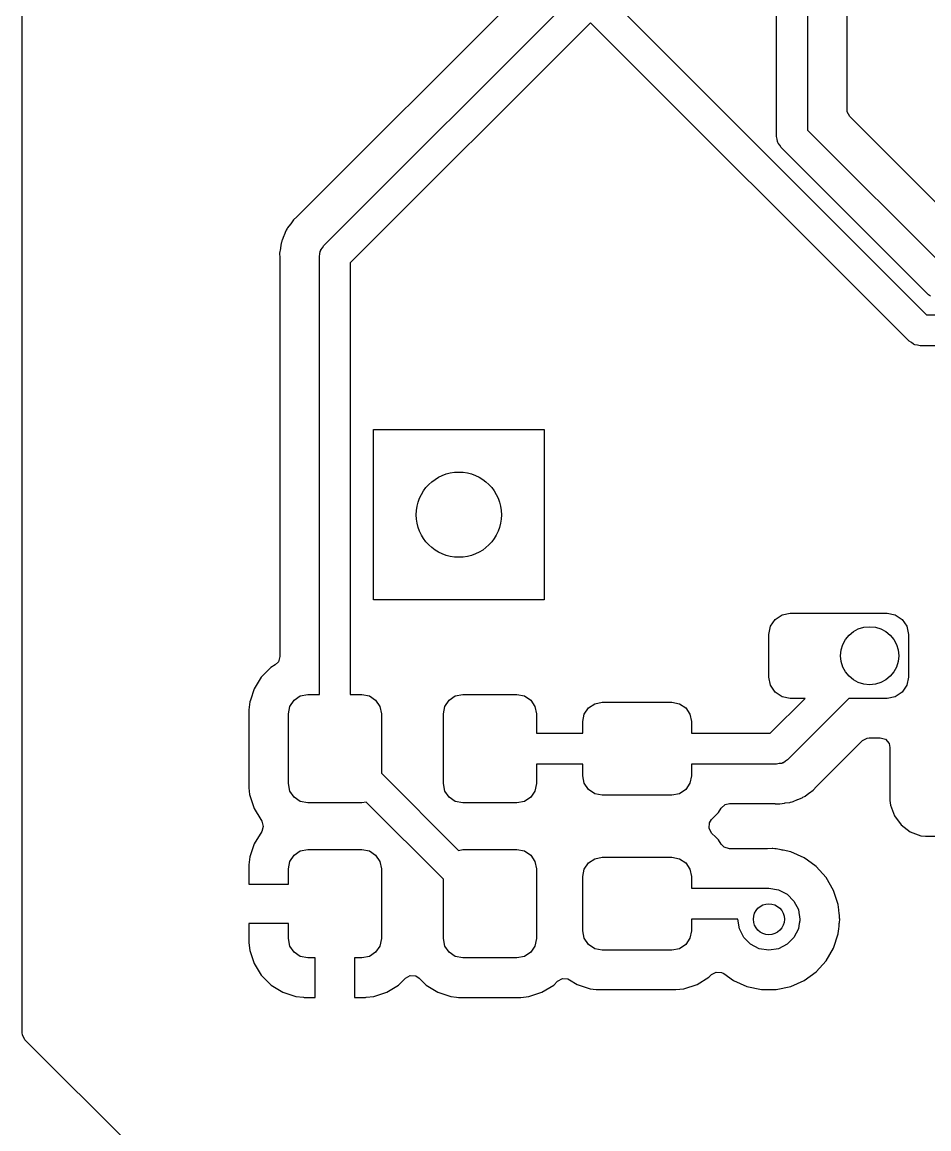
# Model space of a CAD drawing. Extents: x 4.53 to 6.71, y -5.98 to -2.05.
# Drawn here: x 4.531 to 4.991, y -4.307 to -3.745 of the extents above; entities that cross this region are included whole.
import ezdxf

# ---------------------------------------------------------------- set-up
doc = ezdxf.new("R2010")
doc.units = 0
doc.header["$MEASUREMENT"] = 0
doc.layers.add('BLACK', color=7, linetype='CONTINUOUS')

msp = doc.modelspace()

# ---------------------------------------------------------------- linework, layer by layer
at = {"layer": 'BLACK', "linetype": 'CONTINUOUS'}
for p, q in [((4.53053, -4.20291), (4.53053, -2.56874)), ((4.91378, -3.80315), (4.91378, -3.15498)), ((4.92953, -3.15498), (4.92953, -3.79989)), ((4.94955, -3.78954), (4.94955, -3.58475)), ((4.78994, -3.72409), (4.67035, -3.84369)), ((4.6838, -3.85855), (4.81142, -3.73093)), ((4.82717, -3.73093), (4.98993, -3.8937)), ((4.81929, -3.74533), (4.69724, -3.86738)), ((4.9811, -3.90714), (4.81929, -3.74533)), ((4.94966, -3.7906), (4.94955, -3.78954)), ((4.951, -3.79305), (4.94966, -3.7906)), ((5.00656, -3.84861), (4.951, -3.79305)), ((4.92953, -3.79989), (4.99972, -3.87008)), ((4.91407, -3.80444), (4.91378, -3.80315)), ((4.91422, -3.80575), (4.91407, -3.80444)), ((4.91446, -3.80613), (4.91422, -3.80575)), ((4.91456, -3.80657), (4.91446, -3.80613)), ((4.91538, -3.8076), (4.91456, -3.80657)), ((4.91609, -3.80872), (4.91538, -3.8076)), ((4.99089, -3.88352), (4.91609, -3.80872)), ((4.66834, -3.84548), (4.66698, -3.84745)), ((4.67013, -3.84389), (4.66834, -3.84548)), ((4.67035, -3.84369), (4.67013, -3.84389)), ((4.66449, -3.85106), (4.66364, -3.8533)), ((4.66472, -3.85073), (4.66449, -3.85106)), ((4.66516, -3.84995), (4.66472, -3.85073)), ((4.66532, -3.84958), (4.66516, -3.84995)), ((4.6668, -3.84769), (4.66532, -3.84958)), ((4.66698, -3.84745), (4.6668, -3.84769)), ((4.66247, -3.85615), (4.66223, -3.85702)), ((4.66254, -3.85576), (4.66247, -3.85615)), ((4.66353, -3.85357), (4.66254, -3.85576)), ((4.66364, -3.8533), (4.66353, -3.85357)), ((4.66175, -3.86006), (4.66132, -3.86242)), ((4.66132, -3.86242), (4.66147, -3.86481)), ((4.6618, -3.85977), (4.66175, -3.86006)), ((4.66209, -3.85739), (4.6618, -3.85977)), ((4.66223, -3.85702), (4.66209, -3.85739)), ((4.68179, -3.86283), (4.68194, -3.86151)), ((4.68194, -3.86151), (4.68218, -3.86114)), ((4.68218, -3.86114), (4.68228, -3.8607)), ((4.68228, -3.8607), (4.6831, -3.85967)), ((4.6831, -3.85967), (4.6838, -3.85855)), ((4.66147, -3.86481), (4.66148, -3.86511)), ((4.66148, -3.86511), (4.66148, -4.06731)), ((4.6815, -3.86412), (4.68179, -3.86283)), ((4.6815, -4.08661), (4.6815, -3.86412)), ((4.69724, -3.86738), (4.69724, -4.08661)), ((4.99201, -3.88422), (4.99089, -3.88352)), ((4.98993, -3.8937), (5.13819, -3.8937)), ((4.98222, -3.90785), (4.9811, -3.90714)), ((4.98326, -3.90867), (4.98222, -3.90785)), ((4.98369, -3.90877), (4.98326, -3.90867)), ((4.98407, -3.90901), (4.98369, -3.90877)), ((4.98538, -3.90915), (4.98407, -3.90901)), ((4.98667, -3.90945), (4.98538, -3.90915)), ((5.13493, -3.90945), (4.98667, -3.90945)), ((4.70906, -4.03858), (4.70906, -3.95197)), ((4.70906, -3.95197), (4.79567, -3.95197)), ((4.79567, -3.95197), (4.79567, -4.03858)), ((4.79567, -4.03858), (4.70906, -4.03858)), ((4.91301, -4.04845), (4.91653, -4.0461)), ((4.91653, -4.0461), (4.92067, -4.04528)), ((4.92067, -4.04528), (4.96988, -4.04528)), ((4.96988, -4.04528), (4.97403, -4.0461)), ((4.97403, -4.0461), (4.97754, -4.04845)), ((4.90984, -4.0561), (4.91067, -4.05196)), ((4.91067, -4.05196), (4.91301, -4.04845)), ((4.97754, -4.04845), (4.97988, -4.05196)), ((4.97988, -4.05196), (4.98071, -4.0561)), ((4.90984, -4.07776), (4.90984, -4.0561)), ((4.98071, -4.0561), (4.98071, -4.07776)), ((4.66069, -4.06999), (4.65912, -4.07153)), ((4.66148, -4.06731), (4.66069, -4.06999)), ((4.65694, -4.07287), (4.65201, -4.07781)), ((4.65912, -4.07153), (4.65694, -4.07287)), ((4.65048, -4.08029), (4.64834, -4.08375)), ((4.65201, -4.07781), (4.65048, -4.08029)), ((4.91067, -4.0819), (4.90984, -4.07776)), ((4.98071, -4.07776), (4.97988, -4.0819)), ((4.64834, -4.08375), (4.64646, -4.08944)), ((4.66863, -4.0895), (4.67182, -4.08736)), ((4.67182, -4.08736), (4.67559, -4.08661)), ((4.67559, -4.08661), (4.6815, -4.08661)), ((4.69724, -4.08661), (4.70315, -4.08661)), ((4.70315, -4.08661), (4.70692, -4.08736)), ((4.70692, -4.08736), (4.71011, -4.0895)), ((4.74737, -4.0895), (4.75056, -4.08736)), ((4.75056, -4.08736), (4.75433, -4.08661)), ((4.75433, -4.08661), (4.78189, -4.08661)), ((4.78189, -4.08661), (4.78566, -4.08736)), ((4.78566, -4.08736), (4.78885, -4.0895)), ((4.91301, -4.08541), (4.91067, -4.0819)), ((4.91653, -4.08776), (4.91301, -4.08541)), ((4.97754, -4.08541), (4.97403, -4.08776)), ((4.97988, -4.0819), (4.97754, -4.08541)), ((4.64615, -4.09038), (4.64574, -4.09434)), ((4.64646, -4.08944), (4.64615, -4.09038)), ((4.66575, -4.09646), (4.6665, -4.09269)), ((4.6665, -4.09269), (4.66863, -4.0895)), ((4.71011, -4.0895), (4.71224, -4.09269)), ((4.71224, -4.09269), (4.71299, -4.09646)), ((4.74449, -4.09646), (4.74524, -4.09269)), ((4.74524, -4.09269), (4.74737, -4.0895)), ((4.78885, -4.0895), (4.79098, -4.09269)), ((4.79098, -4.09269), (4.79173, -4.09646)), ((4.81824, -4.09343), (4.82143, -4.0913)), ((4.82143, -4.0913), (4.8252, -4.09055)), ((4.8252, -4.09055), (4.86063, -4.09055)), ((4.86063, -4.09055), (4.8644, -4.0913)), ((4.8644, -4.0913), (4.86759, -4.09343)), ((4.91052, -4.1063), (4.92823, -4.08858)), ((4.92067, -4.08858), (4.91653, -4.08776)), ((4.95051, -4.08858), (4.91935, -4.11974)), ((4.92823, -4.08858), (4.92067, -4.08858)), ((4.96988, -4.08858), (4.95051, -4.08858)), ((4.97403, -4.08776), (4.96988, -4.08858)), ((4.64574, -4.09434), (4.64573, -4.09447)), ((4.64573, -4.09447), (4.64573, -4.09459)), ((4.64573, -4.09459), (4.64573, -4.09459)), ((4.64573, -4.09459), (4.64573, -4.13375)), ((4.64574, -4.09434), (4.64574, -4.09434)), ((4.66575, -4.13189), (4.66575, -4.09646)), ((4.71299, -4.09646), (4.71299, -4.12666)), ((4.74449, -4.13189), (4.74449, -4.09646)), ((4.79173, -4.09646), (4.79173, -4.1063)), ((4.81535, -4.10039), (4.8161, -4.09663)), ((4.8161, -4.09663), (4.81824, -4.09343)), ((4.86759, -4.09343), (4.86972, -4.09663)), ((4.86972, -4.09663), (4.87047, -4.10039)), ((4.81535, -4.1063), (4.81535, -4.10039)), ((4.87047, -4.10039), (4.87047, -4.1063)), ((4.79173, -4.1063), (4.81535, -4.1063)), ((4.87047, -4.1063), (4.91052, -4.1063)), ((4.95735, -4.11006), (4.9598, -4.10872)), ((4.9598, -4.10872), (4.96085, -4.1086)), ((4.96085, -4.1086), (4.96636, -4.1086)), ((4.96636, -4.1086), (4.96904, -4.10939)), ((4.96904, -4.10939), (4.97087, -4.1115)), ((4.9342, -4.1332), (4.95735, -4.11006)), ((4.97087, -4.1115), (4.97132, -4.11356)), ((4.97132, -4.11356), (4.97132, -4.1405)), ((4.91823, -4.12044), (4.9172, -4.12127)), ((4.91935, -4.11974), (4.91823, -4.12044)), ((4.71299, -4.12666), (4.75213, -4.16579)), ((4.81535, -4.12205), (4.79173, -4.12205)), ((4.79173, -4.12205), (4.79173, -4.13189)), ((4.81535, -4.12795), (4.81535, -4.12205)), ((4.91378, -4.12205), (4.87047, -4.12205)), ((4.87047, -4.12205), (4.87047, -4.12795)), ((4.91507, -4.12175), (4.91378, -4.12205)), ((4.91638, -4.12161), (4.91507, -4.12175)), ((4.91676, -4.12137), (4.91638, -4.12161)), ((4.9172, -4.12127), (4.91676, -4.12137)), ((4.6665, -4.13566), (4.66575, -4.13189)), ((4.74524, -4.13566), (4.74449, -4.13189)), ((4.79173, -4.13189), (4.79098, -4.13566)), ((4.8161, -4.13172), (4.81535, -4.12795)), ((4.81824, -4.13491), (4.8161, -4.13172)), ((4.86972, -4.13172), (4.86759, -4.13491)), ((4.87047, -4.12795), (4.86972, -4.13172)), ((4.64573, -4.13375), (4.64573, -4.13375)), ((4.64573, -4.13375), (4.64573, -4.13388)), ((4.64573, -4.13388), (4.64574, -4.134)), ((4.64574, -4.134), (4.64574, -4.13401)), ((4.64574, -4.13401), (4.6461, -4.13747)), ((4.6461, -4.13747), (4.64615, -4.13797)), ((4.64615, -4.13797), (4.64834, -4.1446)), ((4.66863, -4.13885), (4.6665, -4.13566)), ((4.74737, -4.13885), (4.74524, -4.13566)), ((4.79098, -4.13566), (4.78885, -4.13885)), ((4.82143, -4.13705), (4.81824, -4.13491)), ((4.8252, -4.1378), (4.82143, -4.13705)), ((4.86063, -4.1378), (4.8252, -4.1378)), ((4.8644, -4.13705), (4.86063, -4.1378)), ((4.86759, -4.13491), (4.8644, -4.13705)), ((4.92832, -4.13822), (4.9302, -4.13674)), ((4.9302, -4.13674), (4.93044, -4.13657)), ((4.93044, -4.13657), (4.93241, -4.13521)), ((4.93241, -4.13521), (4.934, -4.13341)), ((4.934, -4.13341), (4.9342, -4.1332)), ((4.67182, -4.14098), (4.66863, -4.13885)), ((4.67559, -4.14173), (4.67182, -4.14098)), ((4.70315, -4.14173), (4.67559, -4.14173)), ((4.70535, -4.14129), (4.70315, -4.14173)), ((4.74449, -4.18043), (4.70535, -4.14129)), ((4.75056, -4.14098), (4.74737, -4.13885)), ((4.75433, -4.14173), (4.75056, -4.14098)), ((4.78189, -4.14173), (4.75433, -4.14173)), ((4.78566, -4.14098), (4.78189, -4.14173)), ((4.78885, -4.13885), (4.78566, -4.14098)), ((4.88556, -4.14442), (4.88763, -4.14255)), ((4.88763, -4.14255), (4.88978, -4.14207)), ((4.88978, -4.14207), (4.91279, -4.14207)), ((4.91279, -4.14207), (4.91309, -4.14208)), ((4.91309, -4.14208), (4.91548, -4.14222)), ((4.91548, -4.14222), (4.91783, -4.14179)), ((4.91548, -4.14222), (4.91548, -4.14222)), ((4.91548, -4.14222), (4.91548, -4.14222)), ((4.91783, -4.14179), (4.91813, -4.14174)), ((4.91813, -4.14174), (4.9205, -4.14146)), ((4.9205, -4.14146), (4.92088, -4.14131)), ((4.92088, -4.14131), (4.92174, -4.14107)), ((4.92174, -4.14107), (4.92214, -4.141)), ((4.92214, -4.141), (4.92432, -4.14002)), ((4.92432, -4.14002), (4.9246, -4.1399)), ((4.9246, -4.1399), (4.92684, -4.13905)), ((4.92684, -4.13905), (4.92717, -4.13883)), ((4.92717, -4.13883), (4.92795, -4.13838)), ((4.92795, -4.13838), (4.92832, -4.13822)), ((4.97132, -4.1405), (4.97158, -4.14288)), ((4.97158, -4.14288), (4.97208, -4.14423)), ((4.64834, -4.1446), (4.6517, -4.15004)), ((4.88078, -4.15004), (4.88421, -4.1466)), ((4.88421, -4.1466), (4.88556, -4.14442)), ((4.88421, -4.1466), (4.88421, -4.1466)), ((4.97208, -4.14423), (4.97359, -4.14828)), ((4.97359, -4.14828), (4.97704, -4.15288)), ((4.6517, -4.15004), (4.65227, -4.15096)), ((4.65227, -4.15096), (4.653, -4.15365)), ((4.653, -4.15365), (4.65227, -4.15617)), ((4.87944, -4.1546), (4.87964, -4.15181)), ((4.88078, -4.15705), (4.87944, -4.1546)), ((4.87964, -4.15181), (4.88078, -4.15004)), ((4.97704, -4.15288), (4.98165, -4.15633)), ((4.65227, -4.15617), (4.64836, -4.1625)), ((4.88282, -4.1591), (4.88078, -4.15705)), ((4.88421, -4.16049), (4.88282, -4.1591)), ((4.88556, -4.16266), (4.88421, -4.16049)), ((4.98165, -4.15633), (4.98165, -4.15633)), ((4.98165, -4.15633), (4.98165, -4.15633)), ((4.98165, -4.15633), (4.98704, -4.15835)), ((4.98704, -4.15835), (4.98942, -4.1586)), ((4.98942, -4.1586), (4.98956, -4.1586)), ((4.98956, -4.1586), (5.06399, -4.1586)), ((4.64836, -4.1625), (4.64617, -4.16912)), ((4.66863, -4.16824), (4.67182, -4.1661)), ((4.67182, -4.1661), (4.67559, -4.16535)), ((4.67559, -4.16535), (4.70315, -4.16535)), ((4.70315, -4.16535), (4.70692, -4.1661)), ((4.70692, -4.1661), (4.71011, -4.16824)), ((4.75213, -4.16579), (4.75433, -4.16535)), ((4.75433, -4.16535), (4.78189, -4.16535)), ((4.78189, -4.16535), (4.78566, -4.1661)), ((4.78566, -4.1661), (4.78885, -4.16824)), ((4.8871, -4.16423), (4.88556, -4.16266)), ((4.88978, -4.16502), (4.8871, -4.16423)), ((4.90885, -4.16502), (4.88978, -4.16502)), ((4.90915, -4.16501), (4.90885, -4.16502)), ((4.91154, -4.16487), (4.90915, -4.16501)), ((4.91185, -4.16492), (4.91154, -4.16487)), ((4.91193, -4.16494), (4.91185, -4.16492)), ((4.91283, -4.16502), (4.91193, -4.16494)), ((4.9136, -4.16502), (4.91283, -4.16502)), ((4.91437, -4.16518), (4.9136, -4.16502)), ((4.9136, -4.16502), (4.9136, -4.16502)), ((4.91615, -4.16556), (4.91437, -4.16518)), ((4.91658, -4.16563), (4.91615, -4.16556)), ((4.91669, -4.16565), (4.91658, -4.16563)), ((4.91705, -4.16575), (4.91669, -4.16565)), ((4.92096, -4.16658), (4.91705, -4.16575)), ((4.64617, -4.16912), (4.64576, -4.17308)), ((4.66575, -4.1752), (4.6665, -4.17143)), ((4.6665, -4.17143), (4.66863, -4.16824)), ((4.71011, -4.16824), (4.71224, -4.17143)), ((4.71224, -4.17143), (4.71299, -4.1752)), ((4.78885, -4.16824), (4.79098, -4.17143)), ((4.79098, -4.17143), (4.79173, -4.1752)), ((4.81824, -4.17217), (4.82143, -4.17004)), ((4.82143, -4.17004), (4.8252, -4.16929)), ((4.8252, -4.16929), (4.86063, -4.16929)), ((4.86063, -4.16929), (4.8644, -4.17004)), ((4.8644, -4.17004), (4.86759, -4.17217)), ((4.92782, -4.16964), (4.92096, -4.16658)), ((4.92096, -4.16658), (4.92096, -4.16658)), ((4.92946, -4.17083), (4.92782, -4.16964)), ((4.93391, -4.17406), (4.92946, -4.17083)), ((4.64576, -4.17308), (4.64575, -4.17333)), ((4.64575, -4.17333), (4.64575, -4.18291)), ((4.66575, -4.18291), (4.66575, -4.1752)), ((4.71299, -4.1752), (4.71299, -4.21063)), ((4.79173, -4.1752), (4.79173, -4.21063)), ((4.81535, -4.17913), (4.8161, -4.17537)), ((4.8161, -4.17537), (4.81824, -4.17217)), ((4.86759, -4.17217), (4.86972, -4.17537)), ((4.86972, -4.17537), (4.87047, -4.17913)), ((4.93894, -4.17965), (4.93391, -4.17406)), ((4.64575, -4.18291), (4.66575, -4.18291)), ((4.74449, -4.21063), (4.74449, -4.18043)), ((4.81535, -4.20669), (4.81535, -4.17913)), ((4.87047, -4.17913), (4.87047, -4.18504)), ((4.9427, -4.18616), (4.93894, -4.17965)), ((4.87047, -4.18504), (4.90984, -4.18504)), ((4.90984, -4.18504), (4.91471, -4.18581)), ((4.91471, -4.18581), (4.9191, -4.18805)), ((4.9191, -4.18805), (4.92258, -4.19153)), ((4.945, -4.19325), (4.9427, -4.18616)), ((4.92258, -4.19153), (4.92482, -4.19592)), ((4.94502, -4.19331), (4.945, -4.19325)), ((4.9453, -4.19594), (4.94502, -4.19331)), ((4.92482, -4.19592), (4.92527, -4.19879)), ((4.92527, -4.19879), (4.92539, -4.19904)), ((4.92539, -4.19904), (4.92539, -4.19954)), ((4.92539, -4.19954), (4.92559, -4.20079)), ((4.94541, -4.19661), (4.9453, -4.19594)), ((4.94561, -4.1974), (4.94541, -4.19661)), ((4.94561, -4.1978), (4.94561, -4.1974)), ((4.94569, -4.1987), (4.94561, -4.1978)), ((4.94576, -4.19909), (4.94569, -4.1987)), ((4.94574, -4.1995), (4.94576, -4.19909)), ((4.94576, -4.20031), (4.94574, -4.1995)), ((4.53053, -4.25852), (4.53053, -4.20291)), ((4.66575, -4.20291), (4.64575, -4.20291)), ((4.64575, -4.20291), (4.64575, -4.21249)), ((4.66575, -4.21063), (4.66575, -4.20291)), ((4.89409, -4.20079), (4.87047, -4.20079)), ((4.87047, -4.20079), (4.87047, -4.20669)), ((4.89487, -4.20565), (4.89409, -4.20079)), ((4.92527, -4.20279), (4.92482, -4.20565)), ((4.92539, -4.20254), (4.92527, -4.20279)), ((4.92554, -4.20167), (4.92539, -4.20209)), ((4.92539, -4.20209), (4.92539, -4.20254)), ((4.92559, -4.20079), (4.9255, -4.20134)), ((4.9255, -4.20134), (4.92554, -4.20167)), ((4.94535, -4.20585), (4.94538, -4.20545)), ((4.94538, -4.20545), (4.94551, -4.20456)), ((4.94551, -4.20456), (4.94561, -4.20417)), ((4.94561, -4.20292), (4.94564, -4.2024)), ((4.94561, -4.20417), (4.94561, -4.20292)), ((4.94564, -4.2024), (4.94581, -4.20079)), ((4.94581, -4.20079), (4.94576, -4.20031)), ((4.6665, -4.2144), (4.66575, -4.21063)), ((4.71299, -4.21063), (4.71224, -4.2144)), ((4.74524, -4.2144), (4.74449, -4.21063)), ((4.79173, -4.21063), (4.79098, -4.2144)), ((4.8161, -4.21046), (4.81535, -4.20669)), ((4.81824, -4.21365), (4.8161, -4.21046)), ((4.86972, -4.21046), (4.86759, -4.21365)), ((4.87047, -4.20669), (4.86972, -4.21046)), ((4.8971, -4.21004), (4.89487, -4.20565)), ((4.90059, -4.21353), (4.8971, -4.21004)), ((4.92258, -4.21004), (4.9191, -4.21353)), ((4.92482, -4.20565), (4.92258, -4.21004)), ((4.9427, -4.21542), (4.94502, -4.20826)), ((4.94502, -4.20826), (4.94518, -4.20673)), ((4.94518, -4.20673), (4.94535, -4.20591)), ((4.94535, -4.20591), (4.94535, -4.20585)), ((4.94535, -4.20585), (4.94535, -4.20585)), ((4.64575, -4.21249), (4.64576, -4.21274)), ((4.64576, -4.21274), (4.64617, -4.21671)), ((4.64617, -4.21671), (4.64836, -4.22333)), ((4.66863, -4.21759), (4.6665, -4.2144)), ((4.71224, -4.2144), (4.71011, -4.21759)), ((4.74737, -4.21759), (4.74524, -4.2144)), ((4.79098, -4.2144), (4.78885, -4.21759)), ((4.82143, -4.21579), (4.81824, -4.21365)), ((4.8252, -4.21654), (4.82143, -4.21579)), ((4.86063, -4.21654), (4.8252, -4.21654)), ((4.8644, -4.21579), (4.86063, -4.21654)), ((4.86759, -4.21365), (4.8644, -4.21579)), ((4.90498, -4.21576), (4.90059, -4.21353)), ((4.90984, -4.21654), (4.90498, -4.21576)), ((4.91471, -4.21576), (4.90984, -4.21654)), ((4.9191, -4.21353), (4.91471, -4.21576)), ((4.93894, -4.22193), (4.9427, -4.21542)), ((4.67182, -4.21972), (4.66863, -4.21759)), ((4.67559, -4.22047), (4.67182, -4.21972)), ((4.67937, -4.22047), (4.67559, -4.22047)), ((4.67937, -4.24047), (4.67937, -4.22047)), ((4.70315, -4.22047), (4.69937, -4.22047)), ((4.69937, -4.22047), (4.69937, -4.24047)), ((4.70692, -4.21972), (4.70315, -4.22047)), ((4.71011, -4.21759), (4.70692, -4.21972)), ((4.75056, -4.21972), (4.74737, -4.21759)), ((4.75433, -4.22047), (4.75056, -4.21972)), ((4.78189, -4.22047), (4.75433, -4.22047)), ((4.78566, -4.21972), (4.78189, -4.22047)), ((4.78885, -4.21759), (4.78566, -4.21972)), ((4.93391, -4.22751), (4.93894, -4.22193)), ((4.64836, -4.22333), (4.65202, -4.22927)), ((4.88062, -4.22894), (4.88307, -4.2276)), ((4.88307, -4.2276), (4.88586, -4.2278)), ((4.88586, -4.2278), (4.88704, -4.22843)), ((4.92782, -4.23193), (4.93391, -4.22751)), ((4.65202, -4.22927), (4.65695, -4.2342)), ((4.72179, -4.2342), (4.72522, -4.23076)), ((4.72522, -4.23076), (4.72767, -4.22943)), ((4.72767, -4.22943), (4.73046, -4.22962)), ((4.73046, -4.22962), (4.73223, -4.23076)), ((4.73223, -4.23076), (4.73568, -4.23421)), ((4.80054, -4.23421), (4.80249, -4.23226)), ((4.80249, -4.23226), (4.80495, -4.23092)), ((4.80495, -4.23092), (4.80773, -4.23112)), ((4.80773, -4.23112), (4.8086, -4.23154)), ((4.8086, -4.23154), (4.81249, -4.23394)), ((4.87334, -4.23394), (4.87928, -4.23028)), ((4.87928, -4.23028), (4.88062, -4.22894)), ((4.88704, -4.22843), (4.89186, -4.23193)), ((4.89186, -4.23193), (4.89873, -4.23499)), ((4.92096, -4.23499), (4.92782, -4.23193)), ((4.65695, -4.2342), (4.66289, -4.23786)), ((4.66289, -4.23786), (4.66951, -4.24005)), ((4.70923, -4.24005), (4.71585, -4.23786)), ((4.71585, -4.23786), (4.72179, -4.2342)), ((4.73568, -4.23421), (4.73568, -4.23421)), ((4.73568, -4.23421), (4.73568, -4.23421)), ((4.73568, -4.23421), (4.74162, -4.23788)), ((4.74162, -4.23788), (4.74825, -4.24007)), ((4.78797, -4.24007), (4.7946, -4.23788)), ((4.7946, -4.23788), (4.80054, -4.23421)), ((4.81249, -4.23394), (4.81912, -4.23614)), ((4.81912, -4.23614), (4.82211, -4.23644)), ((4.82211, -4.23644), (4.82308, -4.23654)), ((4.82308, -4.23654), (4.82308, -4.23654)), ((4.82308, -4.23654), (4.82321, -4.23656)), ((4.82321, -4.23656), (4.86262, -4.23656)), ((4.86262, -4.23656), (4.86671, -4.23614)), ((4.86671, -4.23614), (4.87334, -4.23394)), ((4.89873, -4.23499), (4.90608, -4.23656)), ((4.90608, -4.23656), (4.90608, -4.23656)), ((4.90608, -4.23656), (4.9136, -4.23656)), ((4.9136, -4.23656), (4.92096, -4.23499)), ((4.9136, -4.23656), (4.9136, -4.23656)), ((4.66951, -4.24005), (4.67348, -4.24046)), ((4.67348, -4.24046), (4.67373, -4.24047)), ((4.67373, -4.24047), (4.67937, -4.24047)), ((4.69937, -4.24047), (4.70501, -4.24047)), ((4.70501, -4.24047), (4.70526, -4.24046)), ((4.70526, -4.24046), (4.70923, -4.24005)), ((4.74825, -4.24007), (4.75125, -4.24038)), ((4.75125, -4.24038), (4.75221, -4.24048)), ((4.75221, -4.24048), (4.75221, -4.24048)), ((4.75221, -4.24048), (4.75234, -4.24049)), ((4.75234, -4.24049), (4.78388, -4.24049)), ((4.78388, -4.24049), (4.78797, -4.24007)), ((4.53064, -4.25958), (4.53053, -4.25852)), ((4.53198, -4.26203), (4.53064, -4.25958)), ((4.58639, -4.31644), (4.53198, -4.26203))]:
    msp.add_line(p, q, dxfattribs=at)
at = {"layer": 'BLACK'}
for centre, radius in [((4.75236, -3.99528), 0.02165), ((4.96102, -4.06693), 0.01476), ((4.90984, -4.20079), 0.00787)]:
    msp.add_circle(centre, radius, dxfattribs=at)

doc.saveas('drawing.dxf')
